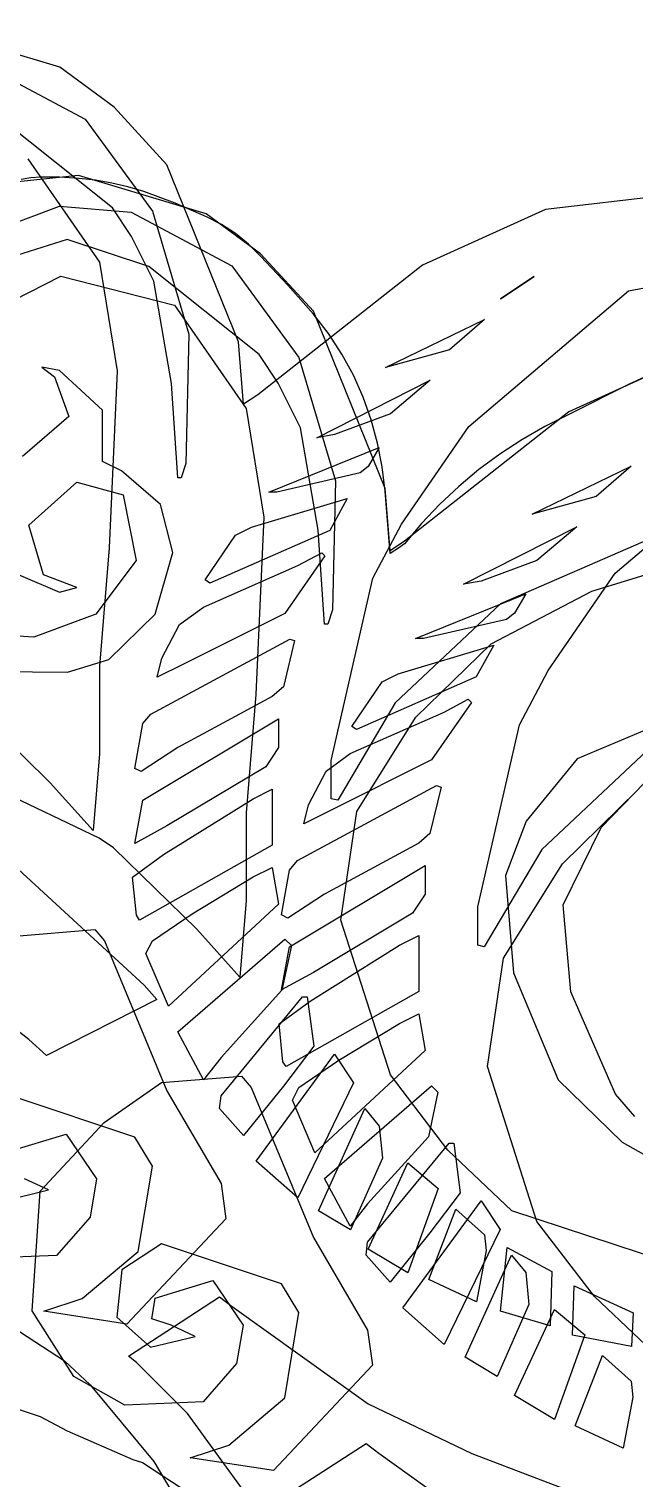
# Model space of a CAD drawing. Extents: x 0 to 208, y 1 to 205.
# Drawn here: x 29.91 to 32.83, y 20.31 to 27.29 of the extents above; entities that cross this region are included whole.
import ezdxf

# ---------------------------------------------------------------- set-up
doc = ezdxf.new("R2010")
doc.units = 0

msp = doc.modelspace()

# ---------------------------------------------------------------- linework, layer by layer
at = {"layer": 'Edge.Cuts'}
for p, q in [((29.9226, 26.5744), (29.8763, 26.5662)), ((29.9686, 26.5783), (29.9226, 26.5744)), ((30.0609, 26.5775), (29.9686, 26.5783)), ((30.1529, 26.5716), (30.0609, 26.5775)), ((30.233, 26.5631), (30.1529, 26.5716)), ((30.3118, 26.5493), (30.233, 26.5631)), ((30.3894, 26.5308), (30.3118, 26.5493)), ((30.4661, 26.5082), (30.3894, 26.5308)), ((30.6177, 26.4528), (30.4661, 26.5082)), ((30.7678, 26.3872), (30.6177, 26.4528)), ((30.8398, 26.3496), (30.7678, 26.3872)), ((30.907, 26.3056), (30.8398, 26.3496)), ((30.9696, 26.2543), (30.907, 26.3056)), ((31.0292, 26.1951), (30.9696, 26.2543)), ((31.1587, 26.0568), (31.0292, 26.1951)), ((31.2826, 25.9185), (31.1587, 26.0568)), ((31.3557, 25.8242), (31.2826, 25.9185)), ((31.4198, 25.7258), (31.3557, 25.8242)), ((31.4751, 25.6236), (31.4198, 25.7258)), ((31.5219, 25.518), (31.4751, 25.6236)), ((32.9505, 25.6483), (32.8018, 25.5804)), ((32.8018, 25.5804), (32.512, 25.4344)), ((31.5603, 25.409), (31.5219, 25.518)), ((31.5908, 25.2972), (31.5603, 25.409)), ((32.512, 25.4344), (32.3963, 25.3768)), ((32.3963, 25.3768), (32.2856, 25.3134)), ((31.6134, 25.1826), (31.5908, 25.2972)), ((32.2856, 25.3134), (32.1798, 25.2442)), ((32.1798, 25.2442), (32.0788, 25.1693)), ((31.6283, 25.0656), (31.6134, 25.1826)), ((32.0788, 25.1693), (31.9825, 25.0886)), ((31.6515, 24.7659), (31.6283, 25.0656)), ((31.9825, 25.0886), (31.8905, 25.0022)), ((31.8905, 25.0022), (31.8033, 24.91)), ((31.8033, 24.91), (31.7206, 24.812)), ((31.6916, 24.7918), (31.6515, 24.7659)), ((31.7206, 24.812), (31.6916, 24.7918))]:
    msp.add_line(p, q, dxfattribs=at)
at = {"layer": 'Layer 1'}
for p, q in [((30.061457, 27.106503), (29.446301, 27.291051)), ((29.700064, 27.114263), (30.1845, 26.856665)), ((30.322902, 26.914266), (30.061457, 27.106503)), ((30.576653, 26.637444), (30.322902, 26.914266)), ((30.315221, 26.429899), (29.784646, 26.852821)), ((30.1845, 26.856665), (30.507462, 26.414519)), ((29.908644, 26.666328), (30.25371, 26.168433)), ((30.922657, 25.783909), (30.576653, 26.637444)), ((33.321796, 26.52979), (32.39906, 26.422137)), ((30.315201, 26.429897), (30.315221, 26.429899)), ((30.407473, 26.291486), (30.315201, 26.429897)), ((30.507462, 26.414519), (30.683357, 25.821466)), ((32.39906, 26.422137), (31.806967, 26.153005)), ((30.515129, 26.07618), (30.407473, 26.291486)), ((30.25371, 26.168433), (30.338292, 25.645548)), ((31.806967, 26.153005), (31.01495, 25.530156)), ((32.345227, 26.099252), (32.183748, 25.991599)), ((32.183748, 25.991599), (32.345227, 26.099252)), ((32.345227, 26.099252), (32.345227, 26.099252)), ((32.798905, 26.030046), (33.406377, 26.145388)), ((30.599711, 25.584053), (30.515129, 26.07618)), ((32.029957, 25.376442), (32.798905, 26.030049)), ((32.798905, 26.030049), (32.798905, 26.030046)), ((31.630105, 25.660951), (32.106854, 25.891636)), ((32.106854, 25.891636), (31.937682, 25.745536)), ((32.106854, 25.891636), (32.106854, 25.891636)), ((30.683357, 25.821466), (30.668938, 25.199579)), ((30.945743, 25.484019), (30.922657, 25.783909)), ((31.937682, 25.745536), (31.630105, 25.660951)), ((30.338292, 25.645548), (30.299847, 24.792014)), ((30.630471, 25.130373), (30.599711, 25.584053)), ((31.299456, 25.322614), (31.845409, 25.599436)), ((31.845409, 25.599435), (31.653171, 25.437956)), ((31.845409, 25.599436), (31.845409, 25.599435)), ((31.01495, 25.530156), (30.945743, 25.484019)), ((31.653171, 25.437956), (31.384038, 25.337992)), ((31.384038, 25.337992), (31.299456, 25.322614)), ((31.706999, 24.907383), (32.029957, 25.376442)), ((31.06877, 25.061171), (31.599345, 25.276477)), ((31.599345, 25.276477), (31.545519, 25.184202)), ((31.599345, 25.276477), (31.599345, 25.276477)), ((30.668938, 25.199579), (30.645852, 25.130373)), ((30.645852, 25.130373), (30.630471, 25.130373)), ((31.507072, 25.153444), (31.107217, 25.061171)), ((31.545519, 25.184202), (31.507072, 25.153444)), ((31.107217, 25.061171), (31.06877, 25.061171)), ((30.984186, 24.892002), (31.445557, 25.030413)), ((31.445557, 25.030413), (31.360972, 24.876623)), ((30.761171, 24.638249), (30.907269, 24.853555)), ((31.360972, 24.876623), (30.784257, 24.62287)), ((30.907269, 24.853555), (30.907292, 24.853555)), ((30.907292, 24.853555), (30.984186, 24.892002)), ((31.568589, 24.64594), (31.706999, 24.907383)), ((30.299847, 24.792014), (30.25371, 24.222992)), ((32.906558, 24.838176), (32.183748, 24.522907)), ((30.753517, 24.507529), (31.207197, 24.707456)), ((31.337903, 24.753592), (31.145665, 24.47677)), ((31.207181, 24.707455), (31.322522, 24.768971)), ((31.207197, 24.707456), (31.207181, 24.707455)), ((31.322522, 24.768971), (31.337903, 24.753592)), ((32.622041, 24.58438), (33.157422, 24.746821)), ((30.784257, 24.62287), (30.761171, 24.638249)), ((31.368663, 23.769338), (31.568589, 24.64594)), ((32.137604, 24.330627), (32.622041, 24.58438)), ((30.638176, 24.422945), (30.753517, 24.507529)), ((32.183748, 24.522907), (31.676239, 24.046158)), ((30.553591, 24.261465), (30.638176, 24.422945)), ((31.145665, 24.47677), (30.653538, 24.230707)), ((30.49975, 23.992333), (31.168735, 24.353739)), ((31.168735, 24.353739), (31.191821, 24.346049)), ((31.191821, 24.346049), (31.137992, 24.123054)), ((31.776199, 23.97691), (32.137604, 24.330627)), ((30.25371, 24.222992), (30.25371, 23.80007)), ((30.530506, 24.169191), (30.553591, 24.261465)), ((30.653538, 24.230707), (30.530506, 24.169191)), ((31.084167, 24.076917), (30.630489, 23.830853)), ((31.137992, 24.123054), (31.084167, 24.076917)), ((30.015333, 23.661659), (29.615481, 24.053823)), ((31.676239, 24.046158), (31.399419, 23.577099)), ((30.422856, 23.73089), (30.4613, 23.946196)), ((30.4613, 23.946196), (30.49975, 23.992333)), ((30.4613, 23.5771), (31.114906, 23.969264)), ((31.114906, 23.969264), (31.114906, 23.830853)), ((31.491686, 23.52323), (31.776199, 23.97691)), ((32.991145, 23.961531), (32.55284, 23.776983)), ((30.25371, 23.80007), (30.22295, 23.430974)), ((30.630489, 23.830853), (30.453629, 23.715511)), ((31.114906, 23.830853), (31.05339, 23.738579)), ((30.422872, 23.730889), (30.422856, 23.73089)), ((30.453629, 23.715511), (30.422872, 23.730889)), ((31.05339, 23.738579), (30.576641, 23.454068)), ((31.368663, 23.58479), (31.368663, 23.769338)), ((32.55284, 23.776983), (32.306779, 23.477092)), ((30.22295, 23.430974), (30.015333, 23.661659)), ((32.668187, 23.446378), (32.875804, 23.661684)), ((30.561266, 23.315657), (30.991875, 23.584789)), ((30.991875, 23.584789), (31.08415, 23.630926)), ((31.08415, 23.630926), (31.08415, 23.361794)), ((31.399419, 23.577099), (31.368663, 23.58479)), ((30.422855, 23.369484), (30.461299, 23.5771)), ((30.461299, 23.5771), (30.4613, 23.5771)), ((31.414791, 23.000345), (31.491686, 23.52323)), ((30.576641, 23.454068), (30.422855, 23.369484)), ((32.306779, 23.477092), (32.206814, 23.215649)), ((32.485561, 23.073437), (32.668187, 23.446378)), ((30.412278, 23.207043), (30.561263, 23.315658)), ((31.08415, 23.361794), (30.445922, 23.000388)), ((30.561263, 23.315658), (30.561266, 23.315657)), ((30.991875, 23.208004), (31.08415, 23.254141)), ((31.08415, 23.254141), (31.114906, 23.077283)), ((30.430541, 23.023457), (30.412278, 23.207043)), ((30.699676, 23.031146), (30.991875, 23.208004)), ((32.206814, 23.215649), (32.245264, 22.74659)), ((30.507438, 22.900425), (30.699676, 23.031146)), ((31.114906, 23.077283), (30.584331, 22.585155)), ((32.522089, 22.65436), (32.485561, 23.073437)), ((30.445922, 23.000388), (30.430541, 23.023457)), ((31.653164, 22.254464), (31.414791, 23.000345)), ((29.846236, 22.923485), (30.23071, 22.954243)), ((30.23071, 22.954243), (30.276847, 22.900416)), ((30.276847, 22.900416), (30.576736, 22.177603)), ((30.47668, 22.838908), (30.507437, 22.900424)), ((30.507437, 22.900424), (30.507438, 22.900425)), ((30.630472, 22.462125), (31.145665, 22.908116)), ((31.145665, 22.908116), (31.145666, 22.908116)), ((31.145666, 22.908116), (31.176425, 22.877357)), ((30.584331, 22.585155), (30.47668, 22.838908)), ((31.176425, 22.877357), (31.130287, 22.662051)), ((32.245264, 22.74659), (32.460568, 22.231394)), ((31.130287, 22.662051), (30.838088, 22.339093)), ((30.838089, 22.154546), (31.230251, 22.631295)), ((31.230251, 22.631295), (31.253336, 22.631295)), ((31.253336, 22.631295), (31.284093, 22.39292)), ((32.737391, 22.162233), (32.522089, 22.65436)), ((30.753501, 22.23144), (30.630472, 22.462125)), ((30.838088, 22.339093), (30.753501, 22.23144)), ((31.007255, 21.839277), (31.384038, 22.354473)), ((31.284093, 22.39292), (31.137992, 22.200683)), ((31.384038, 22.354473), (31.384039, 22.354473)), ((31.384039, 22.354473), (31.476314, 22.216062)), ((31.137992, 22.200683), (30.945756, 21.962308)), ((31.476314, 22.216062), (31.207181, 21.662419)), ((31.929987, 21.893058), (31.653164, 22.254464)), ((32.460568, 22.231394), (32.768148, 21.931504)), ((30.422945, 21.954609), (29.846233, 22.146846)), ((30.576736, 22.177603), (30.838181, 21.731612)), ((30.830415, 22.09303), (30.83812, 22.154545)), ((30.83812, 22.154545), (30.838089, 22.154546)), ((32.829666, 22.05458), (32.737391, 22.162233)), ((30.945756, 21.962308), (30.830415, 22.09303)), ((31.30715, 21.600902), (31.530142, 22.093029)), ((31.53014, 22.09303), (31.599346, 22.008445)), ((31.530142, 22.093029), (31.53014, 22.09303)), ((31.599346, 22.008445), (31.614727, 21.854655)), ((29.815477, 21.885403), (30.0923, 21.969988)), ((30.0923, 21.969988), (30.238401, 21.754682)), ((30.50753, 21.816198), (30.422945, 21.954609)), ((32.768148, 21.931504), (32.960386, 21.823851)), ((31.207181, 21.662419), (31.007255, 21.839277)), ((31.614727, 21.854655), (31.460936, 21.508628)), ((32.237567, 21.600857), (31.929987, 21.893058)), ((30.439285, 21.404811), (30.50753, 21.816198)), ((31.545521, 21.416354), (31.737757, 21.831587)), ((31.737757, 21.831587), (31.883858, 21.708555)), ((31.737757, 21.831587), (31.737757, 21.831587)), ((29.793368, 21.648951), (30.007712, 21.700856)), ((30.007712, 21.700856), (29.892371, 21.754682)), ((30.238401, 21.754682), (30.207642, 21.570134)), ((30.838181, 21.731612), (30.861267, 21.562443)), ((31.883858, 21.708555), (31.737757, 21.301012)), ((30.207642, 21.570134), (30.046163, 21.385586)), ((30.861267, 21.562443), (30.384518, 21.054937)), ((31.460936, 21.508628), (31.30715, 21.600902)), ((31.837739, 21.270253), (31.968459, 21.608591)), ((31.968442, 21.608592), (32.106855, 21.48556)), ((31.968459, 21.608591), (31.968442, 21.608592)), ((32.237572, 21.600857), (32.237567, 21.600857)), ((33.029589, 21.339414), (32.237572, 21.600857)), ((32.106855, 21.48556), (32.114559, 21.408664)), ((32.183724, 21.116419), (32.214484, 21.423999)), ((32.214484, 21.423999), (32.429791, 21.308657)), ((30.046163, 21.385586), (29.669377, 21.370208)), ((30.169191, 21.17797), (30.439285, 21.404811)), ((31.737757, 21.301012), (31.545521, 21.416354)), ((32.114559, 21.408664), (32.068424, 21.1626)), ((32.429805, 21.308656), (32.4221, 21.047213)), ((32.429791, 21.308657), (32.429805, 21.308656)), ((32.068424, 21.1626), (31.837739, 21.270253)), ((32.529755, 21.001122), (32.53746, 21.239496)), ((32.53746, 21.239496), (32.537463, 21.239496)), ((32.537463, 21.239496), (32.821974, 21.108774)), ((29.984643, 21.116455), (30.169191, 21.17797)), ((30.392188, 20.90115), (30.830487, 21.185661)), ((30.830487, 21.185661), (30.892003, 21.139524)), ((29.753886, 21.093372), (30.084534, 20.878066)), ((29.984663, 21.116453), (29.984643, 21.116455)), ((30.384518, 21.054937), (29.984663, 21.116453)), ((30.892003, 21.139524), (31.545609, 20.670465)), ((32.4221, 21.047213), (32.183724, 21.116419)), ((32.821974, 21.108774), (32.814269, 20.947295)), ((32.814269, 20.947295), (32.529755, 21.001122)), ((30.084534, 20.878066), (30.207566, 20.762724)), ((30.430632, 20.870392), (30.392188, 20.90115)), ((30.676696, 20.624328), (30.430632, 20.870392)), ((30.207566, 20.762724), (30.515148, 20.393628)), ((31.545609, 20.670465), (32.045427, 20.432091)), ((30.676629, 20.624324), (30.676696, 20.624328)), ((31.168754, 19.947648), (30.676629, 20.624324)), ((30.515148, 20.393628), (30.899619, 19.740021)), ((32.045427, 20.432091), (32.668277, 20.193716))]:
    msp.add_line(p, q, dxfattribs=at)
at = {"layer": 'test'}
for p, q in [((30.151901, 26.585552), (29.782803, 26.547104)), ((30.767057, 26.401004), (30.151901, 26.585552)), ((29.736679, 26.316389), (30.059635, 26.437498)), ((30.059635, 26.437498), (30.405664, 26.408662)), ((30.405664, 26.408662), (30.8901, 26.151064)), ((31.028502, 26.208767), (30.767057, 26.401004)), ((30.098081, 26.277942), (29.613644, 26.124152)), ((30.490245, 26.147221), (30.098081, 26.277942)), ((31.282253, 25.931945), (31.028502, 26.208767)), ((29.721299, 25.924203), (30.067329, 26.101061)), ((30.067329, 26.101061), (30.614244, 25.960728)), ((31.02082, 25.724299), (30.490245, 26.147221)), ((30.8901, 26.151064), (31.213062, 25.708918)), ((30.614244, 25.960728), (30.959309, 25.462833)), ((31.628257, 25.07841), (31.282253, 25.931945)), ((31.020801, 25.724297), (31.02082, 25.724299)), ((31.113073, 25.585886), (31.020801, 25.724297)), ((31.213062, 25.708918), (31.388957, 25.115866)), ((33.10466, 25.716638), (32.512567, 25.447506)), ((30.05965, 25.64738), (29.975065, 25.662759)), ((29.975065, 25.662759), (30.036581, 25.616622)), ((30.036581, 25.616622), (30.105785, 25.424385)), ((30.267267, 25.455143), (30.05965, 25.64738)), ((31.220729, 25.37058), (31.113073, 25.585886)), ((30.105785, 25.424385), (29.88279, 25.232148)), ((30.267267, 25.209079), (30.267267, 25.455143)), ((30.959309, 25.462833), (31.043891, 24.939948)), ((32.512567, 25.447506), (31.72055, 24.824657)), ((31.305311, 24.878453), (31.220729, 25.37058)), ((32.735557, 24.670841), (33.504505, 25.324448)), ((30.359539, 25.162942), (30.267267, 25.209079)), ((30.54601, 25.001463), (30.359539, 25.162942)), ((32.335704, 24.955351), (32.812453, 25.186036)), ((32.812453, 25.186036), (32.643281, 25.039936)), ((32.812453, 25.186036), (32.812453, 25.186036)), ((29.913533, 24.901523), (30.144218, 25.109139)), ((30.144218, 25.109139), (30.36721, 25.047623)), ((31.388957, 25.115866), (31.374538, 24.493978)), ((31.651343, 24.77852), (31.628257, 25.07841)), ((30.36721, 25.047623), (30.428725, 24.732354)), ((30.605603, 24.770778), (30.54601, 25.001463)), ((32.643281, 25.039936), (32.335704, 24.955351)), ((31.043891, 24.939948), (31.005447, 24.086414)), ((29.982736, 24.663149), (29.913533, 24.901523)), ((31.336071, 24.424773), (31.305311, 24.878453)), ((32.005056, 24.617013), (32.551009, 24.893835)), ((32.551008, 24.893835), (32.35877, 24.732355)), ((32.551009, 24.893835), (32.551008, 24.893835)), ((30.521018, 24.472811), (30.605603, 24.770778)), ((31.72055, 24.824657), (31.651343, 24.77852)), ((30.428725, 24.732354), (30.234567, 24.472834)), ((32.35877, 24.732355), (32.089637, 24.632391)), ((29.861627, 24.665071), (30.059633, 24.578565)), ((30.144218, 24.601633), (29.982736, 24.663149)), ((32.089637, 24.632391), (32.005056, 24.617013)), ((32.412599, 24.201782), (32.735557, 24.670841)), ((30.059633, 24.578565), (30.144218, 24.601633)), ((31.77437, 24.35557), (32.304945, 24.570876)), ((32.304944, 24.570877), (32.251119, 24.478602)), ((32.304945, 24.570876), (32.304944, 24.570877)), ((31.374538, 24.493978), (31.351452, 24.424773)), ((30.234567, 24.472834), (29.9366, 24.363258)), ((30.298023, 24.255582), (30.521018, 24.472811)), ((31.351452, 24.424773), (31.336071, 24.424773)), ((32.212672, 24.447844), (31.812817, 24.35557)), ((32.251119, 24.478602), (32.212672, 24.447844)), ((29.9366, 24.363258), (29.559814, 24.385366)), ((31.812817, 24.35557), (31.77437, 24.35557)), ((31.689786, 24.186402), (32.151157, 24.324813)), ((32.151157, 24.324813), (32.066572, 24.171023)), ((30.098097, 24.194067), (30.298023, 24.255582)), ((29.69632, 24.196951), (30.098097, 24.194067)), ((31.466771, 23.932649), (31.612869, 24.147955)), ((32.066572, 24.171023), (31.489857, 23.91727)), ((31.612869, 24.147955), (31.612891, 24.147955)), ((31.612891, 24.147955), (31.689786, 24.186402)), ((32.274189, 23.940339), (32.412599, 24.201782)), ((31.005447, 24.086414), (30.959309, 23.517392)), ((31.459117, 23.801929), (31.912797, 24.001856)), ((32.043503, 24.047992), (31.851265, 23.77117)), ((31.91278, 24.001855), (32.028121, 24.06337)), ((31.912797, 24.001856), (31.91278, 24.001855)), ((32.028121, 24.06337), (32.043503, 24.047992)), ((31.489857, 23.91727), (31.466771, 23.932649)), ((32.074263, 23.063737), (32.274189, 23.940339)), ((30.251874, 23.39436), (29.175344, 23.909556)), ((31.343776, 23.717345), (31.459117, 23.801929)), ((32.889348, 23.817306), (32.381839, 23.340557)), ((31.851265, 23.77117), (31.359138, 23.525107)), ((31.259191, 23.555865), (31.343776, 23.717345)), ((31.20535, 23.286733), (31.874335, 23.648139)), ((31.897421, 23.640449), (31.843592, 23.417454)), ((31.874335, 23.648139), (31.897421, 23.640449)), ((32.481799, 23.27141), (32.843204, 23.625127)), ((30.959309, 23.517392), (30.959309, 23.09447)), ((31.236106, 23.463591), (31.259191, 23.555865)), ((31.359138, 23.525107), (31.236106, 23.463591)), ((29.698221, 23.394358), (30.467172, 22.686925)), ((30.321081, 23.348223), (30.251874, 23.39436)), ((31.843592, 23.417454), (31.789767, 23.371317)), ((30.720933, 22.956059), (30.321081, 23.348223)), ((31.789767, 23.371317), (31.336089, 23.125253)), ((32.381839, 23.340557), (32.105019, 22.871498)), ((31.128456, 23.02529), (31.1669, 23.240596)), ((31.1669, 23.240596), (31.20535, 23.286733)), ((31.1669, 22.8715), (31.820506, 23.263664)), ((31.820506, 23.263664), (31.820506, 23.125253)), ((32.197286, 22.81773), (32.481799, 23.27141)), ((31.336089, 23.125253), (31.159229, 23.009911)), ((31.820506, 23.125253), (31.75899, 23.032979)), ((30.959309, 23.09447), (30.92855, 22.725374)), ((31.128472, 23.025289), (31.128456, 23.02529)), ((31.159229, 23.009911), (31.128472, 23.025289)), ((31.75899, 23.032979), (31.282241, 22.748468)), ((32.074263, 22.879189), (32.074263, 23.063737)), ((30.92855, 22.725374), (30.720933, 22.956059)), ((31.697475, 22.879189), (31.78975, 22.925326)), ((31.78975, 22.925326), (31.78975, 22.656194)), ((31.128455, 22.663884), (31.166899, 22.8715)), ((31.166899, 22.8715), (31.1669, 22.8715)), ((31.266866, 22.610057), (31.697475, 22.879189)), ((32.105019, 22.871498), (32.074263, 22.879189)), ((32.120391, 22.294845), (32.197286, 22.81773)), ((31.282241, 22.748468), (31.128455, 22.663884)), ((29.913528, 22.425483), (29.521364, 22.725373)), ((30.467172, 22.686925), (30.528688, 22.61772)), ((30.528688, 22.61772), (29.998113, 22.348588)), ((31.117878, 22.501443), (31.266863, 22.610058)), ((31.78975, 22.656194), (31.151522, 22.294788)), ((31.266863, 22.610058), (31.266866, 22.610057)), ((31.697474, 22.502404), (31.78975, 22.548541)), ((31.78975, 22.548541), (31.820506, 22.371683)), ((31.136141, 22.317857), (31.117878, 22.501443)), ((31.405275, 22.325546), (31.697474, 22.502404)), ((29.998113, 22.348588), (29.913528, 22.425483)), ((31.820506, 22.371683), (31.289931, 21.879555)), ((31.151522, 22.294788), (31.136141, 22.317857)), ((31.213037, 22.194825), (31.405275, 22.325546)), ((32.358764, 21.548964), (32.120391, 22.294845)), ((30.274917, 22.025648), (30.551737, 22.217885)), ((30.551737, 22.217885), (30.936211, 22.248643)), ((30.936211, 22.248643), (30.982348, 22.194816)), ((30.982348, 22.194816), (31.282237, 21.472003)), ((31.18228, 22.133308), (31.213037, 22.194824)), ((31.213037, 22.194824), (31.213037, 22.194825)), ((31.336072, 21.756525), (31.851265, 22.202516)), ((31.851265, 22.202516), (31.851266, 22.202516)), ((31.851266, 22.202516), (31.882025, 22.171757)), ((31.289931, 21.879555), (31.18228, 22.133308)), ((31.882025, 22.171757), (31.835887, 21.956451)), ((29.967335, 21.695), (30.274917, 22.025648)), ((31.835887, 21.956451), (31.543688, 21.633493)), ((31.543689, 21.448946), (31.935851, 21.925695)), ((31.935851, 21.925695), (31.958936, 21.925695)), ((31.958936, 21.925695), (31.989693, 21.68732)), ((31.459101, 21.52584), (31.336072, 21.756525)), ((29.928888, 21.118288), (29.967335, 21.695)), ((31.543688, 21.633493), (31.459101, 21.52584)), ((31.712855, 21.133677), (32.089638, 21.648873)), ((31.989693, 21.68732), (31.843592, 21.495083)), ((32.089638, 21.648873), (32.181914, 21.510462)), ((32.089638, 21.648873), (32.089638, 21.648873)), ((31.843592, 21.495083), (31.651356, 21.256708)), ((32.181914, 21.510462), (31.912781, 20.956819)), ((32.635587, 21.187558), (32.358764, 21.548964)), ((30.551734, 21.441246), (30.360457, 21.316292)), ((31.128446, 21.249009), (30.551734, 21.441246)), ((31.282237, 21.472003), (31.543682, 21.026012)), ((31.536015, 21.38743), (31.54372, 21.448945)), ((31.54372, 21.448945), (31.543689, 21.448946)), ((31.651356, 21.256708), (31.536015, 21.38743)), ((32.01275, 20.895302), (32.235742, 21.387429)), ((32.23574, 21.38743), (32.304946, 21.302845)), ((32.235742, 21.387429), (32.23574, 21.38743)), ((30.360457, 21.316292), (30.336427, 21.087529)), ((32.304946, 21.302845), (32.320327, 21.149055)), ((30.520978, 21.179803), (30.797801, 21.264388)), ((30.797801, 21.264388), (30.943902, 21.049082)), ((31.213031, 21.110598), (31.128446, 21.249009)), ((30.505597, 21.07984), (30.520978, 21.179803)), ((32.320327, 21.149055), (32.166536, 20.803028)), ((32.943167, 20.895357), (32.635587, 21.187558)), ((30.128814, 20.803019), (29.928888, 21.118288)), ((30.336427, 21.087529), (30.498869, 20.943351)), ((30.597872, 21.049082), (30.505597, 21.07984)), ((31.144786, 20.699211), (31.213031, 21.110598)), ((31.912781, 20.956819), (31.712855, 21.133677)), ((32.25112, 20.710754), (32.443357, 21.125987)), ((32.443357, 21.125987), (32.589458, 21.002955)), ((32.443357, 21.125987), (32.443357, 21.125987)), ((30.713213, 20.995256), (30.597872, 21.049082)), ((30.943902, 21.049082), (30.913143, 20.864534)), ((31.543682, 21.026012), (31.566768, 20.856843)), ((32.589458, 21.002955), (32.443357, 20.595412)), ((30.498869, 20.943351), (30.713213, 20.995256)), ((30.913143, 20.864534), (30.751664, 20.679986)), ((32.166536, 20.803028), (32.01275, 20.895302)), ((32.543339, 20.564653), (32.674059, 20.902991)), ((32.674042, 20.902992), (32.812455, 20.77996)), ((32.674059, 20.902991), (32.674042, 20.902992)), ((30.374878, 20.664608), (30.128814, 20.803019)), ((31.566768, 20.856843), (31.090019, 20.349337)), ((29.521369, 20.756866), (29.967359, 20.610766)), ((32.812455, 20.77996), (32.820159, 20.703064)), ((30.751664, 20.679986), (30.374878, 20.664608)), ((30.874692, 20.47237), (31.144786, 20.699211)), ((32.443357, 20.595412), (32.25112, 20.710754)), ((32.820159, 20.703064), (32.774024, 20.457)), ((29.967359, 20.610766), (30.098081, 20.541561)), ((30.098081, 20.541561), (30.413351, 20.40315)), ((32.774024, 20.457), (32.543339, 20.564653)), ((30.690144, 20.410855), (30.874692, 20.47237)), ((31.097689, 20.19555), (31.535988, 20.480061)), ((31.535988, 20.480061), (31.597504, 20.433924)), ((30.413351, 20.40315), (30.459485, 20.387772)), ((30.459485, 20.387772), (30.790133, 20.172466)), ((30.690164, 20.410853), (30.690144, 20.410855)), ((31.090019, 20.349337), (30.690164, 20.410853)), ((31.597504, 20.433924), (32.25111, 19.964865))]:
    msp.add_line(p, q, dxfattribs=at)

doc.saveas('drawing.dxf')
